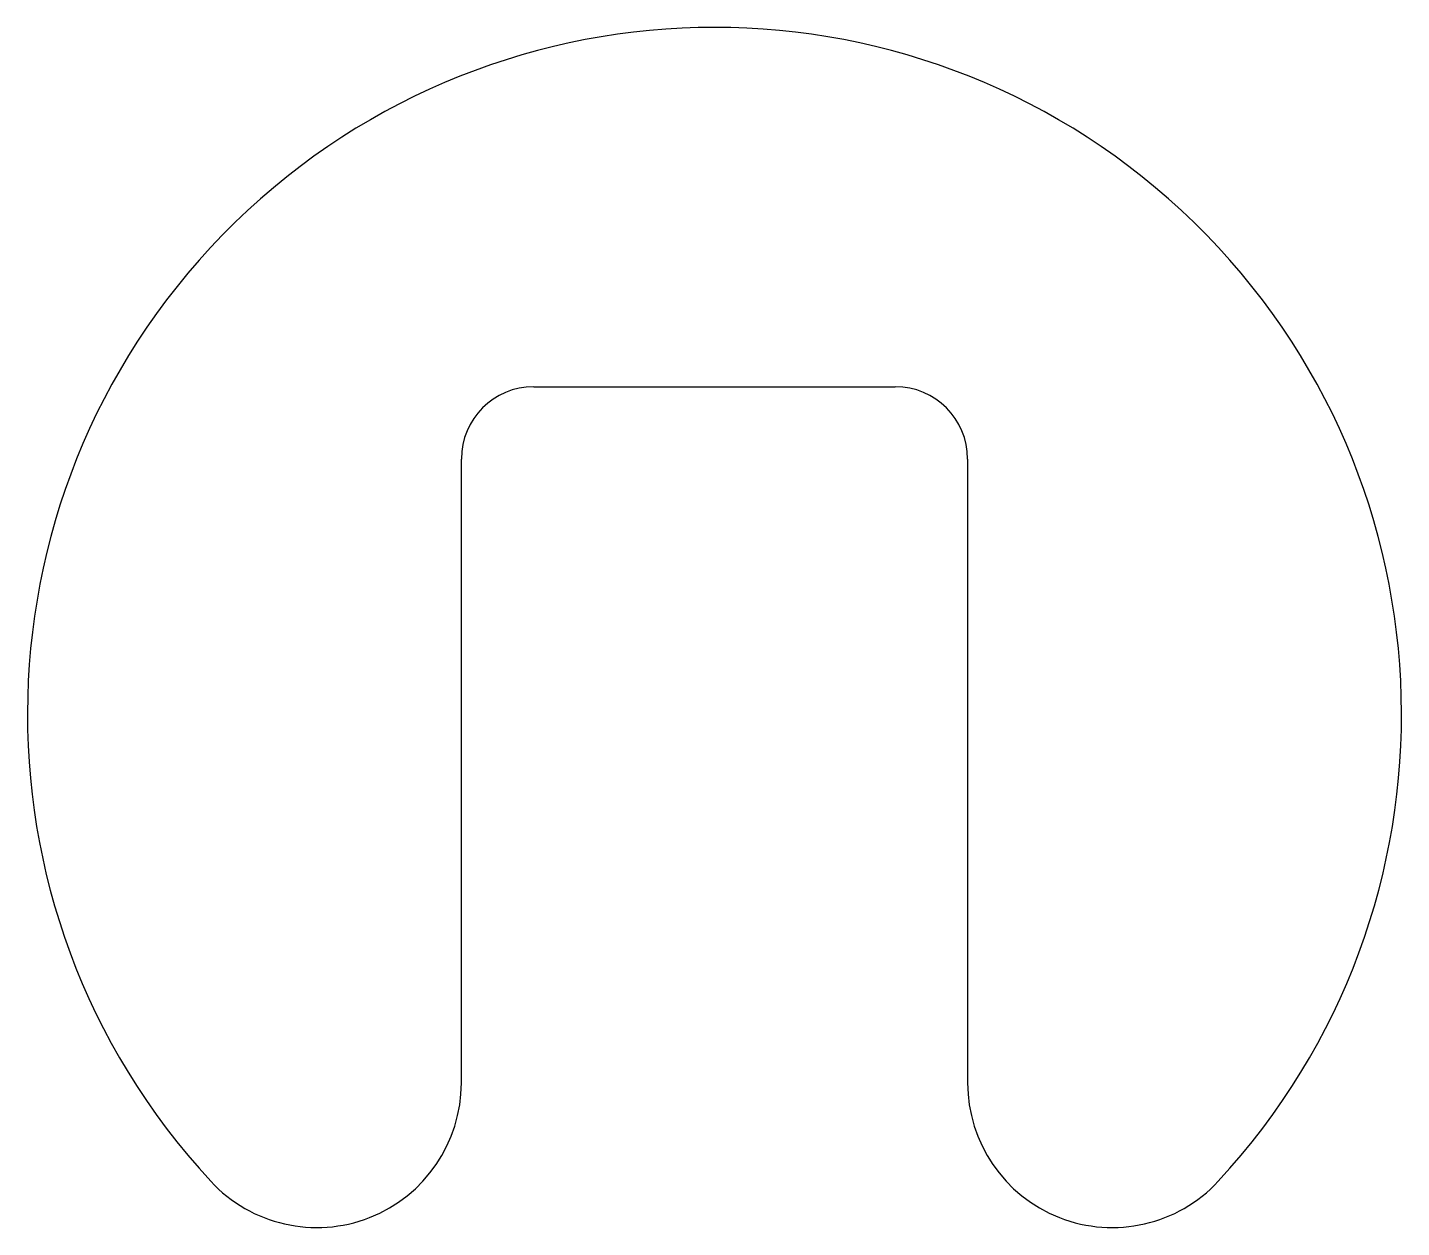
# Model space of a CAD drawing. Extents: x -9.5 to 9.5, y -7.1 to 9.5.
import ezdxf

# ---------------------------------------------------------------- set-up
doc = ezdxf.new("R2010")
doc.units = 0
doc.layers.get('0').update_dxf_attribs({"linetype": 'CONTINUOUS'})

msp = doc.modelspace()

# ---------------------------------------------------------------- linework, layer by layer
at = {"color": 7, "linetype": 'CONTINUOUS'}
for p, q in [((-2.5, 4.531), (2.5, 4.531)), ((-3.5, -5.099), (-3.5, 3.531)), ((3.5, 3.531), (3.5, -5.099))]:
    msp.add_line(p, q, dxfattribs=at)
for centre, radius, start, end in [((0, 0), 9.5, 317.1666, 222.8334), ((-2.5, 3.531), 1, 90, 180), ((2.5, 3.531), 1, 0, 90), ((-5.5, -5.099), 2, 222.8334, 0), ((5.5, -5.099), 2, 180, 317.1666)]:
    msp.add_arc(centre, radius, start, end, dxfattribs=at)

doc.saveas('drawing.dxf')
